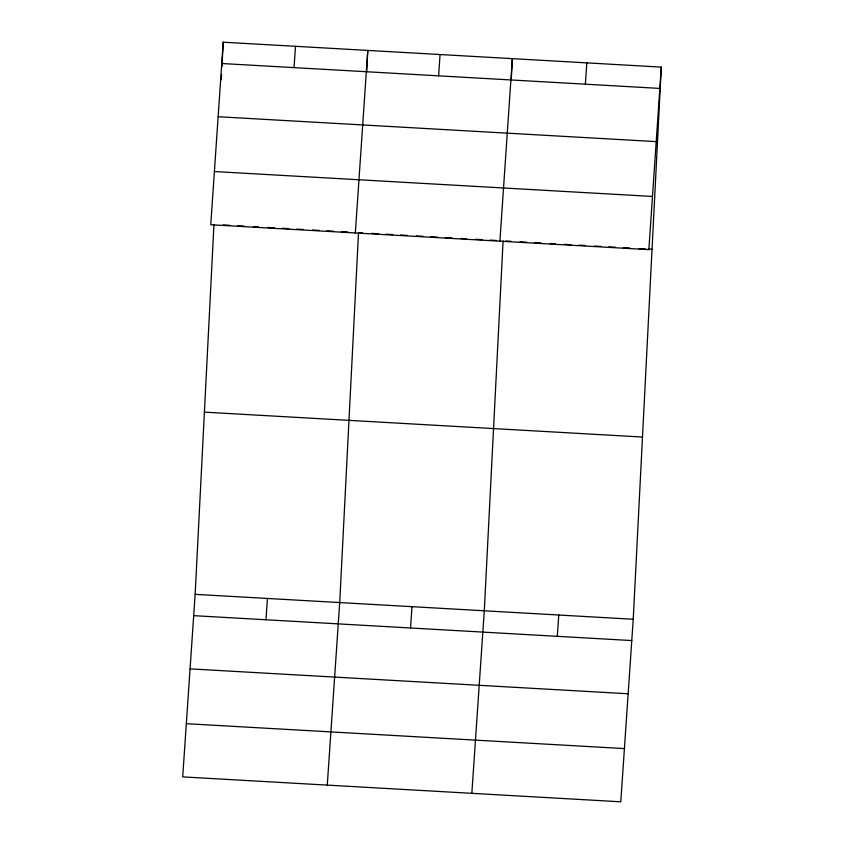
<?xml version="1.0" encoding="UTF-8"?>
<svg xmlns="http://www.w3.org/2000/svg" width="844" height="844" viewBox="0 0 844 844"><rect width="100%" height="100%" fill="white"/><g stroke="black" fill="none" stroke-linecap="round" stroke-linejoin="round"><path stroke-width="1.27" d="M661.295 67.109L648.857 249.655L210.768 224.747L223.217 42.2L661.295 67.109L633.232 619.253L620.783 801.8L182.705 776.891L195.143 594.345L213.954 224.409M221.307 79.674L221.571 74.504M221.961 66.75L223.217 42.2M366.665 72.384L367.784 50.418L355.335 232.965M503.087 240.846L484.287 610.782L471.838 793.328M511.232 80.602L512.35 58.637L499.901 241.184M294.039 67.625L295.495 46.304M265.976 619.77L267.432 598.459M327.272 785.11L339.71 602.563L358.521 232.627L362.466 232.849M438.616 75.844L440.062 54.522M410.543 627.989L411.999 606.678M585.367 84.178L586.823 62.867M557.304 636.323L558.76 615.012M221.761 63.511L659.85 88.42M218.132 116.725L656.221 141.623M214.397 171.543L652.486 196.452M223.154 224.926L229.726 225.306M237.607 225.749L244.18 226.129M253.379 226.646L258.633 226.952M267.833 227.469L274.406 227.848M282.297 228.291L288.859 228.671M296.75 229.114L303.323 229.484M312.523 230.011L319.095 230.38M326.976 230.834L333.549 231.203M341.43 231.657L348.002 232.026M371.666 233.377L378.228 233.746M386.119 234.199L392.692 234.569M400.573 235.012L407.146 235.392M416.345 235.909L422.918 236.288M430.799 236.731L437.371 237.111M445.263 237.554L451.835 237.934M461.035 238.451L466.289 238.757M475.488 239.274L482.061 239.654M489.942 240.097L496.515 240.466M505.704 240.994L510.926 241.289M520.073 241.806L526.603 242.186M534.442 242.629L540.983 242.998M550.119 243.515L555.352 243.81M564.499 244.338L571.029 244.707M578.868 245.15L585.398 245.52M594.545 246.047L601.076 246.416M608.925 246.859L615.455 247.229M623.294 247.682L629.824 248.052M638.971 248.569L645.502 248.938M648.118 249.085L652.032 249.307M204.406 412.136L642.495 437.044M195.143 594.345L633.232 619.253M193.698 615.656L631.776 640.564M190.069 668.87L628.147 693.768M186.334 723.688L624.412 748.596"/></g></svg>
